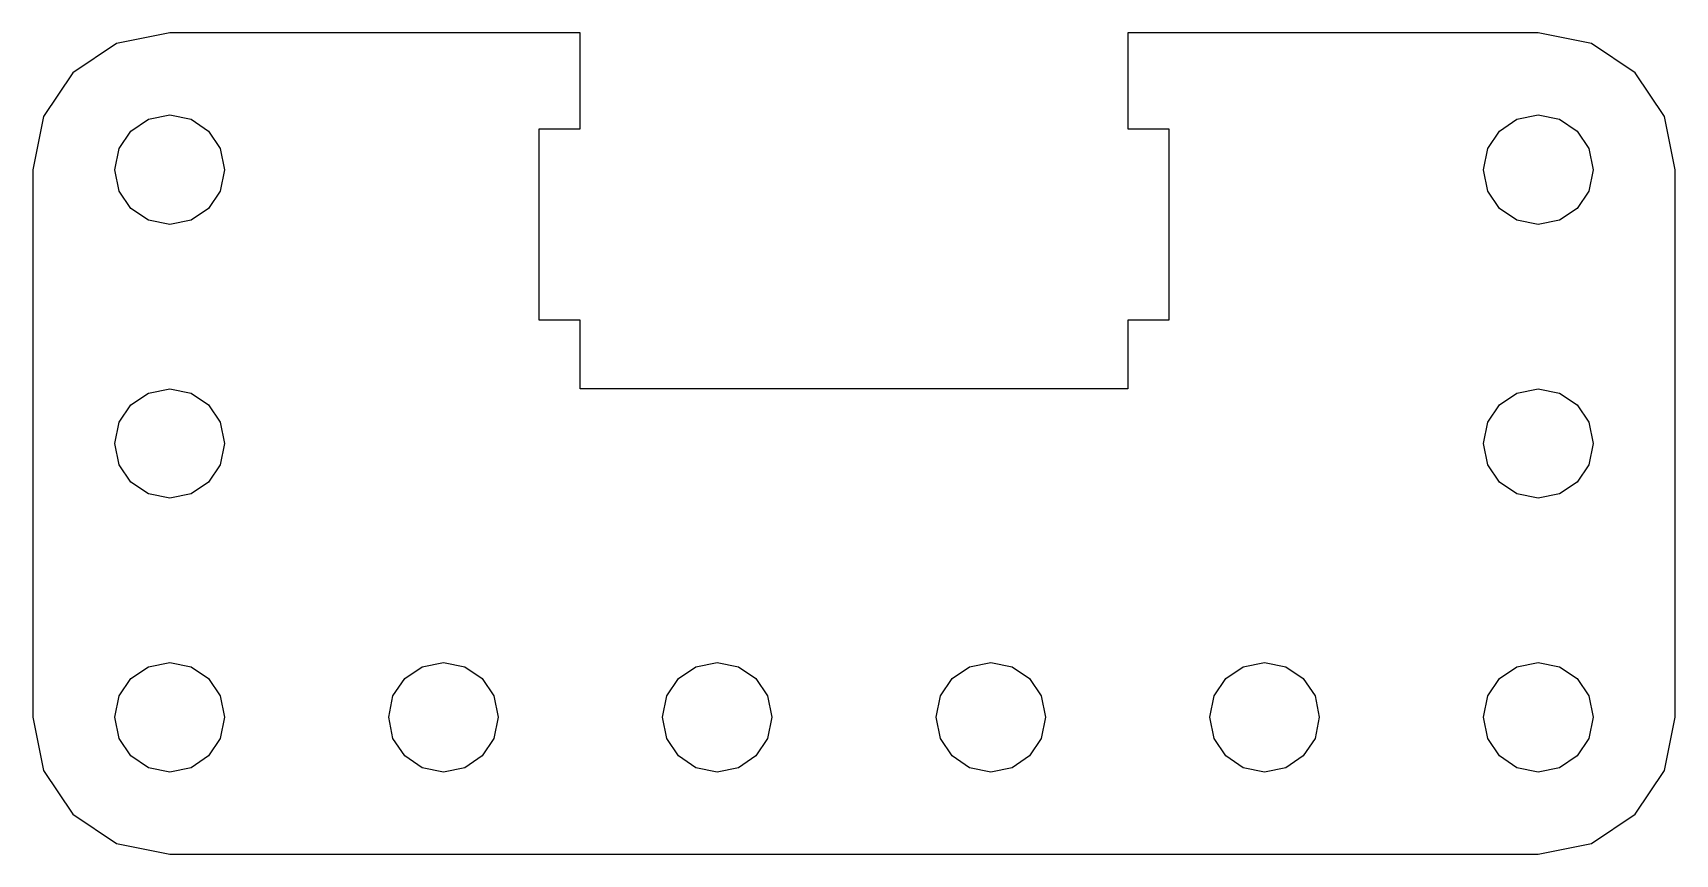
# Model space of a CAD drawing. Extents: x -30 to 30, y -23 to 7.
import ezdxf

# ---------------------------------------------------------------- set-up
doc = ezdxf.new("R2010")
doc.units = 0
doc.layers.add('Layer_1', color=7, linetype='CONTINUOUS')

msp = doc.modelspace()

# ---------------------------------------------------------------- linework, layer by layer
at = {"layer": 'Layer_1', "color": 7}
for p, q in [((-26.949829, 6.608298), (-28.53874, 5.53877)), ((-24.999984, 7.000015), (-26.949829, 6.608298)), ((-21.249984, 7.000015), (-24.999984, 7.000015)), ((-17.499985, 7.000015), (-21.249984, 7.000015)), ((-13.749999, 7.000015), (-17.499985, 7.000015)), ((-10.000003, 7.000015), (-13.749999, 7.000015)), ((-10.000003, 6.125015), (-10.000003, 7.000015)), ((13.750002, 7.000015), (10.000003, 7.000015)), ((10.000003, 7.000015), (10.000003, 6.125015)), ((17.500002, 7.000015), (13.750002, 7.000015)), ((21.250001, 7.000015), (17.500002, 7.000015)), ((25.000001, 7.000015), (21.250001, 7.000015)), ((26.949837, 6.608298), (25.000001, 7.000015)), ((28.538743, 5.53877), (26.949837, 6.608298)), ((-10, 5.250015), (-10.000003, 6.125015)), ((10.000003, 6.125015), (10.000003, 5.250015)), ((-28.53874, 5.53877), (-29.608278, 3.949868)), ((29.608278, 3.949868), (28.538743, 5.53877)), ((-9.999997, 4.375015), (-10, 5.250015)), ((10.000003, 5.250015), (10, 4.375015)), ((-9.999997, 3.500015), (-9.999997, 4.375015)), ((10, 4.375015), (10, 3.500015)), ((-29.608278, 3.949868), (-30.000002, 2.000028)), ((-26.414212, 3.414226), (-25.778489, 3.842843)), ((-25.778489, 3.842843), (-24.999999, 4.000013)), ((-24.999999, 4.000013), (-24.221509, 3.842843)), ((-24.221509, 3.842843), (-23.585786, 3.414227)), ((23.585787, 3.414225), (24.22151, 3.842841)), ((24.22151, 3.842841), (25, 4.000011)), ((25, 4.000011), (25.77849, 3.842841)), ((25.77849, 3.842841), (26.414213, 3.414225)), ((29.999999, 2.000028), (29.608278, 3.949868)), ((-26.842829, 2.778503), (-26.414212, 3.414226)), ((-23.585786, 3.414227), (-23.157169, 2.778503)), ((-11.499997, 1.750015), (-11.499997, 3.500015)), ((-11.499997, 3.500015), (-11.124997, 3.500015)), ((-11.124997, 3.500015), (-10.749997, 3.500015)), ((-10.749997, 3.500015), (-10.374997, 3.500015)), ((-10.374997, 3.500015), (-9.999997, 3.500015)), ((10, 3.500015), (10.375, 3.500015)), ((10.375, 3.500015), (10.750002, 3.500015)), ((10.750002, 3.500015), (11.125002, 3.500015)), ((11.125002, 3.500015), (11.500002, 3.500015)), ((11.500002, 3.500015), (11.500002, 1.750015)), ((23.15717, 2.778502), (23.585787, 3.414225)), ((26.414213, 3.414225), (26.84283, 2.778502)), ((-26.999999, 2.000013), (-26.842829, 2.778503)), ((-23.157169, 2.778503), (-22.999999, 2.000013)), ((23, 2.000011), (23.15717, 2.778502)), ((26.84283, 2.778502), (27, 2.000011)), ((-30.000002, 2.000028), (-30.000002, -2.999975)), ((-26.842829, 1.221523), (-26.999999, 2.000013)), ((-22.999999, 2.000013), (-23.157169, 1.221523)), ((23.15717, 1.221521), (23, 2.000011)), ((27, 2.000011), (26.84283, 1.221521)), ((29.999999, -2.999975), (29.999999, 2.000028)), ((-26.414212, 0.585799), (-26.842829, 1.221523)), ((-23.157169, 1.221523), (-23.585786, 0.585799)), ((-11.499997, 0.000015), (-11.499997, 1.750015)), ((11.500002, 1.750015), (11.500005, 0.000015)), ((23.585787, 0.585798), (23.15717, 1.221521)), ((26.84283, 1.221521), (26.414213, 0.585798)), ((-25.778489, 0.157183), (-26.414212, 0.585799)), ((-24.999999, 0.000013), (-25.778489, 0.157183)), ((-24.221509, 0.157183), (-24.999999, 0.000013)), ((-23.585786, 0.585799), (-24.221509, 0.157183)), ((-11.499997, -1.749985), (-11.499997, 0.000015)), ((11.500005, 0.000015), (11.500005, -1.749985)), ((24.22151, 0.157181), (23.585787, 0.585798)), ((25, 0.000011), (24.22151, 0.157181)), ((25.77849, 0.157181), (25, 0.000011)), ((26.414213, 0.585798), (25.77849, 0.157181)), ((-11.499997, -3.499985), (-11.499997, -1.749985)), ((11.500005, -1.749985), (11.500005, -3.499985)), ((-30.000002, -2.999975), (-30.000002, -7.999978)), ((29.999999, -7.999978), (29.999999, -2.999975)), ((-11.124997, -3.499985), (-11.499997, -3.499985)), ((-10.749997, -3.499985), (-11.124997, -3.499985)), ((-10.374997, -3.499985), (-10.749997, -3.499985)), ((-9.999997, -3.499985), (-10.374997, -3.499985)), ((-9.999997, -4.124985), (-9.999997, -3.499985)), ((10.375003, -3.499985), (10, -3.499985)), ((10, -3.499985), (10, -4.124985)), ((10.750002, -3.499985), (10.375003, -3.499985)), ((11.125002, -3.499985), (10.750002, -3.499985)), ((11.500005, -3.499985), (11.125002, -3.499985)), ((-9.999997, -4.749985), (-9.999997, -4.124985)), ((10, -4.124985), (10, -4.749985)), ((-9.999997, -5.374985), (-9.999997, -4.749985)), ((10, -4.749985), (10, -5.374985)), ((-9.999997, -5.999985), (-9.999997, -5.374985)), ((10, -5.374985), (10, -5.999985)), ((-25.778489, -6.157157), (-24.999999, -5.999987)), ((-24.999999, -5.999987), (-24.221509, -6.157157)), ((-4.999998, -5.999985), (-9.999997, -5.999985)), ((0, -5.999985), (-4.999998, -5.999985)), ((5.000001, -5.999985), (0, -5.999985)), ((10, -5.999985), (5.000001, -5.999985)), ((24.22151, -6.157159), (25, -5.999989)), ((25, -5.999989), (25.77849, -6.157159)), ((-26.842829, -7.221497), (-26.414212, -6.585774)), ((-26.414212, -6.585774), (-25.778489, -6.157157)), ((-24.221509, -6.157157), (-23.585786, -6.585773)), ((-23.585786, -6.585773), (-23.157169, -7.221497)), ((23.15717, -7.221499), (23.585787, -6.585775)), ((23.585787, -6.585775), (24.22151, -6.157159)), ((25.77849, -6.157159), (26.414213, -6.585775)), ((26.414213, -6.585775), (26.84283, -7.221499)), ((-26.999999, -7.999987), (-26.842829, -7.221497)), ((-23.157169, -7.221497), (-22.999999, -7.999987)), ((23, -7.999989), (23.15717, -7.221499)), ((26.84283, -7.221499), (27, -7.999989)), ((-30.000002, -7.999978), (-30.000002, -12.999981)), ((-26.842829, -8.778477), (-26.999999, -7.999987)), ((-22.999999, -7.999987), (-23.157169, -8.778477)), ((23.15717, -8.778479), (23, -7.999989)), ((27, -7.999989), (26.84283, -8.778479)), ((29.999999, -12.999981), (29.999999, -7.999978)), ((-26.414212, -9.414201), (-26.842829, -8.778477)), ((-23.157169, -8.778477), (-23.585786, -9.414201)), ((23.585787, -9.414202), (23.15717, -8.778479)), ((26.84283, -8.778479), (26.414213, -9.414202)), ((-25.778489, -9.842817), (-26.414212, -9.414201)), ((-23.585786, -9.414201), (-24.221509, -9.842817)), ((24.22151, -9.842819), (23.585787, -9.414202)), ((26.414213, -9.414202), (25.77849, -9.842819)), ((-24.999999, -9.999987), (-25.778489, -9.842817)), ((-24.221509, -9.842817), (-24.999999, -9.999987)), ((25, -9.999989), (24.22151, -9.842819)), ((25.77849, -9.842819), (25, -9.999989)), ((-30.000002, -12.999981), (-30.000002, -17.999984)), ((29.999999, -17.999984), (29.999999, -12.999981)), ((-26.414212, -16.585774), (-25.778489, -16.157157)), ((-25.778489, -16.157157), (-24.999999, -15.999987)), ((-24.999999, -15.999987), (-24.221509, -16.157157)), ((-24.221509, -16.157157), (-23.585786, -16.585773)), ((-16.414212, -16.585774), (-15.778489, -16.157157)), ((-15.778489, -16.157157), (-14.999999, -15.999987)), ((-14.999999, -15.999987), (-14.221509, -16.157157)), ((-14.221509, -16.157157), (-13.585786, -16.585773)), ((-6.414213, -16.585774), (-5.778489, -16.157158)), ((-5.778489, -16.157158), (-4.999999, -15.999988)), ((-4.999999, -15.999988), (-4.22151, -16.157158)), ((-4.22151, -16.157158), (-3.585786, -16.585774)), ((3.585787, -16.585774), (4.221511, -16.157158)), ((4.221511, -16.157158), (5, -15.999988)), ((5, -15.999988), (5.77849, -16.157158)), ((5.77849, -16.157158), (6.414213, -16.585774)), ((13.585787, -16.585775), (14.22151, -16.157159)), ((14.22151, -16.157159), (15, -15.999989)), ((15, -15.999989), (15.77849, -16.157159)), ((15.77849, -16.157159), (16.414213, -16.585775)), ((23.585787, -16.585775), (24.22151, -16.157159)), ((24.22151, -16.157159), (25, -15.999989)), ((25, -15.999989), (25.77849, -16.157159)), ((25.77849, -16.157159), (26.414213, -16.585775)), ((-26.842829, -17.221497), (-26.414212, -16.585774)), ((-23.585786, -16.585773), (-23.157169, -17.221497)), ((-16.842829, -17.221497), (-16.414212, -16.585774)), ((-13.585786, -16.585773), (-13.157169, -17.221497)), ((-6.84283, -17.221497), (-6.414213, -16.585774)), ((-3.585786, -16.585774), (-3.157169, -17.221497)), ((3.15717, -17.221497), (3.585787, -16.585774)), ((6.414213, -16.585774), (6.84283, -17.221497)), ((13.15717, -17.221499), (13.585787, -16.585775)), ((16.414213, -16.585775), (16.84283, -17.221499)), ((23.15717, -17.221499), (23.585787, -16.585775)), ((26.414213, -16.585775), (26.84283, -17.221499)), ((-26.999999, -17.999987), (-26.842829, -17.221497)), ((-23.157169, -17.221497), (-22.999999, -17.999987)), ((-16.999999, -17.999987), (-16.842829, -17.221497)), ((-13.157169, -17.221497), (-12.999999, -17.999987)), ((-6.999999, -17.999988), (-6.84283, -17.221497)), ((-3.157169, -17.221497), (-3, -17.999988)), ((3, -17.999988), (3.15717, -17.221497)), ((6.84283, -17.221497), (7, -17.999988)), ((13, -17.999989), (13.15717, -17.221499)), ((16.84283, -17.221499), (17, -17.999989)), ((23, -17.999989), (23.15717, -17.221499)), ((26.84283, -17.221499), (27, -17.999989)), ((-30.000002, -17.999984), (-29.608278, -19.949826)), ((-26.842829, -18.778477), (-26.999999, -17.999987)), ((-22.999999, -17.999987), (-23.157169, -18.778477)), ((-16.842829, -18.778477), (-16.999999, -17.999987)), ((-12.999999, -17.999987), (-13.157169, -18.778477)), ((-6.84283, -18.778478), (-6.999999, -17.999988)), ((-3, -17.999988), (-3.157169, -18.778478)), ((3.15717, -18.778478), (3, -17.999988)), ((7, -17.999988), (6.84283, -18.778478)), ((13.15717, -18.778479), (13, -17.999989)), ((17, -17.999989), (16.84283, -18.778479)), ((23.15717, -18.778479), (23, -17.999989)), ((27, -17.999989), (26.84283, -18.778479)), ((29.608278, -19.949826), (29.999999, -17.999984)), ((-26.414212, -19.414201), (-26.842829, -18.778477)), ((-23.157169, -18.778477), (-23.585786, -19.414201)), ((-16.414212, -19.414201), (-16.842829, -18.778477)), ((-13.157169, -18.778477), (-13.585786, -19.414201)), ((-6.414213, -19.414201), (-6.84283, -18.778478)), ((-3.157169, -18.778478), (-3.585786, -19.414201)), ((3.585787, -19.414201), (3.15717, -18.778478)), ((6.84283, -18.778478), (6.414213, -19.414201)), ((13.585787, -19.414202), (13.15717, -18.778479)), ((16.84283, -18.778479), (16.414213, -19.414202)), ((23.585787, -19.414202), (23.15717, -18.778479)), ((26.84283, -18.778479), (26.414213, -19.414202)), ((-25.778489, -19.842817), (-26.414212, -19.414201)), ((-23.585786, -19.414201), (-24.221509, -19.842817)), ((-15.778489, -19.842817), (-16.414212, -19.414201)), ((-13.585786, -19.414201), (-14.221509, -19.842817)), ((-5.778489, -19.842818), (-6.414213, -19.414201)), ((-3.585786, -19.414201), (-4.22151, -19.842818)), ((4.221511, -19.842818), (3.585787, -19.414201)), ((6.414213, -19.414201), (5.77849, -19.842818)), ((14.22151, -19.842819), (13.585787, -19.414202)), ((16.414213, -19.414202), (15.77849, -19.842819)), ((24.22151, -19.842819), (23.585787, -19.414202)), ((26.414213, -19.414202), (25.77849, -19.842819)), ((-29.608278, -19.949826), (-28.53874, -21.538734)), ((-24.999999, -19.999987), (-25.778489, -19.842817)), ((-24.221509, -19.842817), (-24.999999, -19.999987)), ((-14.999999, -19.999987), (-15.778489, -19.842817)), ((-14.221509, -19.842817), (-14.999999, -19.999987)), ((-4.999999, -19.999988), (-5.778489, -19.842818)), ((-4.22151, -19.842818), (-4.999999, -19.999988)), ((5, -19.999988), (4.221511, -19.842818)), ((5.77849, -19.842818), (5, -19.999988)), ((15, -19.999989), (14.22151, -19.842819)), ((15.77849, -19.842819), (15, -19.999989)), ((25, -19.999989), (24.22151, -19.842819)), ((25.77849, -19.842819), (25, -19.999989)), ((28.538743, -21.538734), (29.608278, -19.949826)), ((-28.53874, -21.538734), (-26.949829, -22.608266)), ((26.949837, -22.608266), (28.538743, -21.538734)), ((-26.949829, -22.608266), (-24.999984, -22.999984)), ((25.000001, -22.999984), (26.949837, -22.608266)), ((-24.999984, -22.999984), (-12.499989, -22.999984)), ((-12.499989, -22.999984), (0.000008, -22.999984)), ((0.000008, -22.999984), (12.500003, -22.999984)), ((12.500003, -22.999984), (25.000001, -22.999984))]:
    msp.add_line(p, q, dxfattribs=at)

doc.saveas('drawing.dxf')
